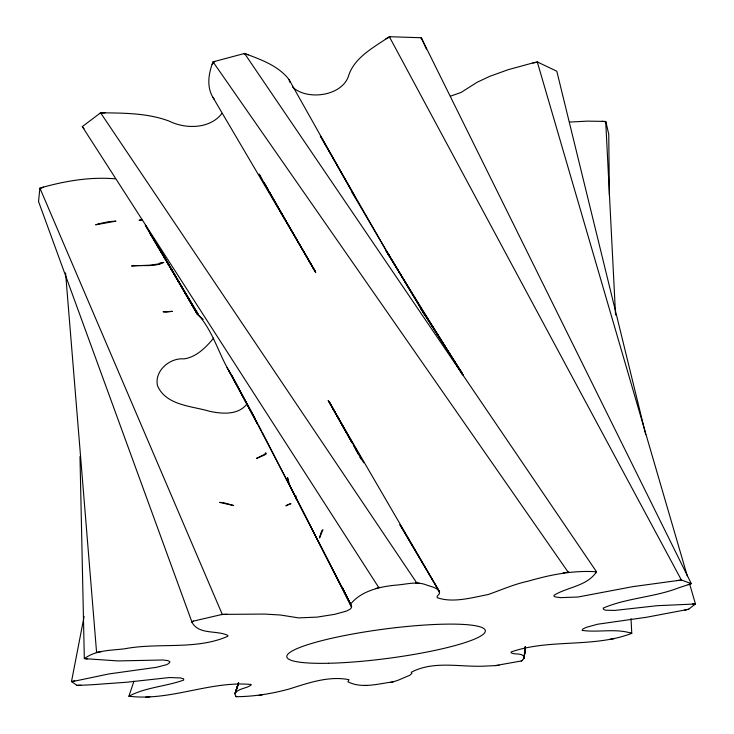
<?xml version="1.0" encoding="UTF-8"?>
<svg xmlns="http://www.w3.org/2000/svg" width="734" height="734" viewBox="0 0 734 734"><rect width="100%" height="100%" fill="white"/><g stroke="black" fill="none" stroke-linecap="round" stroke-linejoin="round"><path stroke-width="1.1" d="M238.55 682.803L234.889 694.135L236.137 696.704C254.12 696.557 271.837 693.758 289.178 689.015C308.308 682.978 328.988 675.647 348.953 679.684L347.916 681.794C361.77 688.896 378.542 683.721 393.167 681.822A148.763 19.176 -6.9 0 0 398.645 680.023L409.985 675.179L411.875 673.381L411.26 672.271C434.455 659.967 461.778 667.738 486.908 666.004A156.37 20.864 -8.5 0 0 495.404 665.6L521.846 660.866L524.14 657.884L525.361 647.232M525.406 646.682L524.14 657.884L525.461 646.562M115.174 178.821C89.75 176.655 64.289 181.114 39.893 188.106L38.544 201.538L191.748 621.505L222.274 614.395L264.616 614.074L280.379 615.009L298.582 617.89L317.116 617.12L334.805 614.303L346.65 611.018L350.246 609.101L351.595 607.449L350.283 604.568C360.715 590.778 380.928 586.301 397.681 584.98C407.232 584.126 416.976 581.2 426.289 584.906C430.693 586.723 439.473 587.576 439.519 593.604L437.262 596.155L437.189 597.669C452.887 603.256 471.99 597.604 488.027 594.568C501.423 589.934 514.396 584.035 528.388 581.126C550.619 574.649 573.309 570.18 596.522 571.795C586.971 586.264 567.639 586.925 554.069 595.237L553.977 596.081L555.179 596.907L560.547 597.65L577.988 597.017L632.726 586.659L681.391 580.025L691.281 583.622L688.235 584.677A198.171 33.764 -8.6 0 1 678.959 587.732C654.544 597.32 626.827 597.871 603.164 608.128L603.77 609.514L605.477 610.202L614.753 610.422L657.196 605.697L695.465 603.981L689.758 584.429M525.315 647.149L523.984 658.343L525.351 647.039M524.434 653.223L525.26 646.516M524.443 653.168L525.003 648.654M133.992 681.143L128.9 696.199C145.974 687.18 165.829 686.51 183.656 680.088L183.628 678.831L180.555 677.941L169.563 677.537L126.615 682.235L92.732 684.694A188.372 29.929 -6.1 0 1 80.933 685.253L76.932 685.409L71.51 681.51L84.116 616.459M203.153 319.428L197.529 314.528L156.287 243.293M238.642 682.941L234.999 693.685M238.623 683.033L235.504 692.758C239.477 688.042 246.587 688.611 251.175 684.96L251.147 684.483C210.282 680.611 170.16 701.465 128.9 696.199M238.367 683.418L235.201 693.226L238.367 683.51M352.017 192.308L389.405 256.028L320.299 135.863L354.99 196.85L288.967 79.474C278.186 65.528 260.487 59.454 244.55 53.454L213.043 61.867C208.658 72.95 206.392 86.474 212.842 97.237L315.225 271.241L281.223 212.796L315.73 272.644L264.176 182.94M296.206 496.129L295.371 497.982L295.729 498.771M221.925 113.458C210.117 128.991 185.665 129.331 169.159 121.101C147.406 112.972 123.541 113.045 100.595 112.816L82.291 126.606L378.661 587.393M246.395 404.737C237.33 415.306 221.769 413.893 209.447 411.26C191.491 405.884 166.104 405.572 157.498 385.717C154.177 370.918 169.857 357.577 183.986 358.889C196.547 357.1 205.915 347.329 213.704 338.044M212.08 64.427L214.75 61.362M79.988 456.548L84.327 658.627C96.035 650.012 110.871 650.498 124.725 648.783C158.672 642.314 195.473 650.352 227.678 636.36L227.916 635.488C216.998 629.9 199.189 635.176 192.005 622.404L193.363 621.102M695.465 603.981L688.501 609.321L646.645 617.23L597.54 624.239L586.154 627.405L582.677 629.093L582.154 630.405C598.439 632.745 615.652 628.102 631.763 633.359L631.02 618.624M129.349 696.236L130.212 695.557M426.344 49.013L421.27 37.755L389.341 36.7C374.019 47.306 353.843 57.5 348.347 76.593C341.145 96.42 306.729 100.65 292.481 86.979M521.204 661.004L522.461 660.334M385.845 38.847L390.249 36.709M40.691 188.418L43.545 187.078M688.235 584.677L691.052 583.521M375.67 588.604L379.717 587.255M71.739 681.739L108.926 673.931L156.553 667.298L166.655 664.665L168.774 663.49L169.985 661.857L167.912 660.609L162.801 659.994L117.899 660.921L84.327 658.627M631.763 633.359C593.145 648.14 549.784 638.497 511.13 651.966L511.194 652.875C515.066 655.031 522.406 652.342 524.204 657.444M450.465 96.2L461.117 92.411L477.063 82.309L489.798 76.308L508.075 69.721L532.866 62.94L537.288 61.931L556.803 71.216L645.727 434.565M390.47 682.537L393.167 681.822M71.51 681.51L74.767 680.748M684.528 610.147L688.731 609.174M141.671 219.714L139.065 220.283L141.781 219.989M563.125 572.997L568.868 571.951M258.689 695.474L262.469 694.832M96.182 652.388L101.384 651.572M532.866 62.94L537.866 62.179M610.101 639.286L614.404 638.635M145.552 697.272L149.947 696.841M676.766 580.557L681.712 580.117M569.575 122.073L587.521 121.119L605.706 121.44L615.56 315.005M100.044 113.192L105.155 112.779M495.404 665.6L499.065 665.307M221.393 614.587L227.118 614.23M76.749 685.308L80.933 685.253M364.238 685.455L366.798 685.51M692.465 603.999L695.3 604.128M415.591 582.86L419.298 583.264M602.054 121.275L605.834 121.798M84.621 658.453L87.218 658.967M243.66 53.665L248.303 54.766M235.706 696.291L236.77 696.676M630.68 633.02L631.286 633.506M421.114 38.48L422.536 40.04M82.291 126.606L84.052 128.624M212.842 97.237L214.144 98.998M289.985 486.266L350.375 603.788L289.985 486.266L287.489 477.421L288.269 482.421L290.728 487.183M261.735 431.289L231.907 375.606L232.972 377.634M213.043 61.867L568.033 571.969M244.55 53.454L596.522 571.795M100.595 112.816L416.637 582.741M231.137 374.432C218.686 354.999 213.447 330.951 197.4 313.959L145.35 225.237L198.501 314.794L149.681 233.091M461.879 372.56L420.94 308.739L463.172 375.074L423.05 311.381L455.768 363.725M456.979 365.67L458.796 368.569M460.007 370.514L462.429 374.386M455.814 363.798L385.818 250.404L425.27 315.363L387.891 253.202L420.536 307.959M457.016 365.725L462.438 374.404M421.087 308.876L422.848 311.84M423.995 313.757L425.748 316.693M439.29 591.32L399.911 524.663L439.629 592.054L328.272 400.553L363.688 462.759M156.269 243.33L197.318 314.106M259.111 174.132L262.488 180.004M328.272 400.553L347.2 434.198M159.984 249.028L197.529 314.528M259.157 174.279L260.854 177.243M261.983 179.224L282.902 215.778L269.341 191.904M264.258 182.95L268.213 189.913M348.311 436.17L349.421 438.143M350.531 440.116L351.641 442.088M355.522 448.997L358.853 454.915L355.605 449.006M361.073 458.86L359.963 456.887L361.1 458.869M352.302 443.097L329.768 402.691L346.457 432.73M353.403 445.07L354.504 447.043M347.567 434.739L350.907 440.739M354.247 446.749L355.917 449.758M227.063 367.514L255.395 419.041M228.678 370.45L257.606 424.234L234.045 379.661M389.341 36.7L681.391 580.025M288.921 484.146L258.249 425.426L258.772 426.518M262.249 432.298L289.71 485.743M290.93 487.605L350.283 604.568M421.27 37.755L691.281 583.622M342.365 587.567L343.87 590.631M344.87 592.677L351.384 605.963M343.154 589.228L342.154 587.172L351.65 606.688L344.154 591.283M39.893 188.106L222.274 614.395M288.967 79.474L290.022 82.373M605.954 122.147L608.752 134.212L609.376 195.437M537.288 61.931L687.217 575.731M191.748 621.505L192.005 622.404M595.769 571.786L595.916 572.786M65.565 272.874L96.567 652.205M524.149 655.462L523.737 658.82L524.159 655.434M319.914 536.389L319.529 537.985L322.932 529.755L321.648 530.893L319.914 536.389M265.827 452.997L264.167 454.575L256.588 458.383L264.387 455.117L266.222 453.915L265.827 452.997M287.893 504.607L285.884 505.854L290.939 503.634L287.893 504.607M163.7 262.442C153.516 267.515 142.222 264.589 131.57 265.956L150.195 265.167L160.214 263.699L159.911 262.946L163.7 262.442M98.989 223.751L95.659 224.797L115.944 221.145L109.091 221.604L98.989 223.751M172.169 311.354L166.178 312.143L163.086 311.757L172.169 311.354M223.145 502.588L219.677 502.414L233.706 505.543L223.145 502.588M154.58 240.348L153.434 238.394L154.562 240.376M328.483 663.27A100.108 14.763 -7.5 0 0 484.899 632.424A100.108 14.763 -7.5 0 0 344.833 635.497A100.108 14.763 -7.5 0 0 328.483 663.27"/></g></svg>
